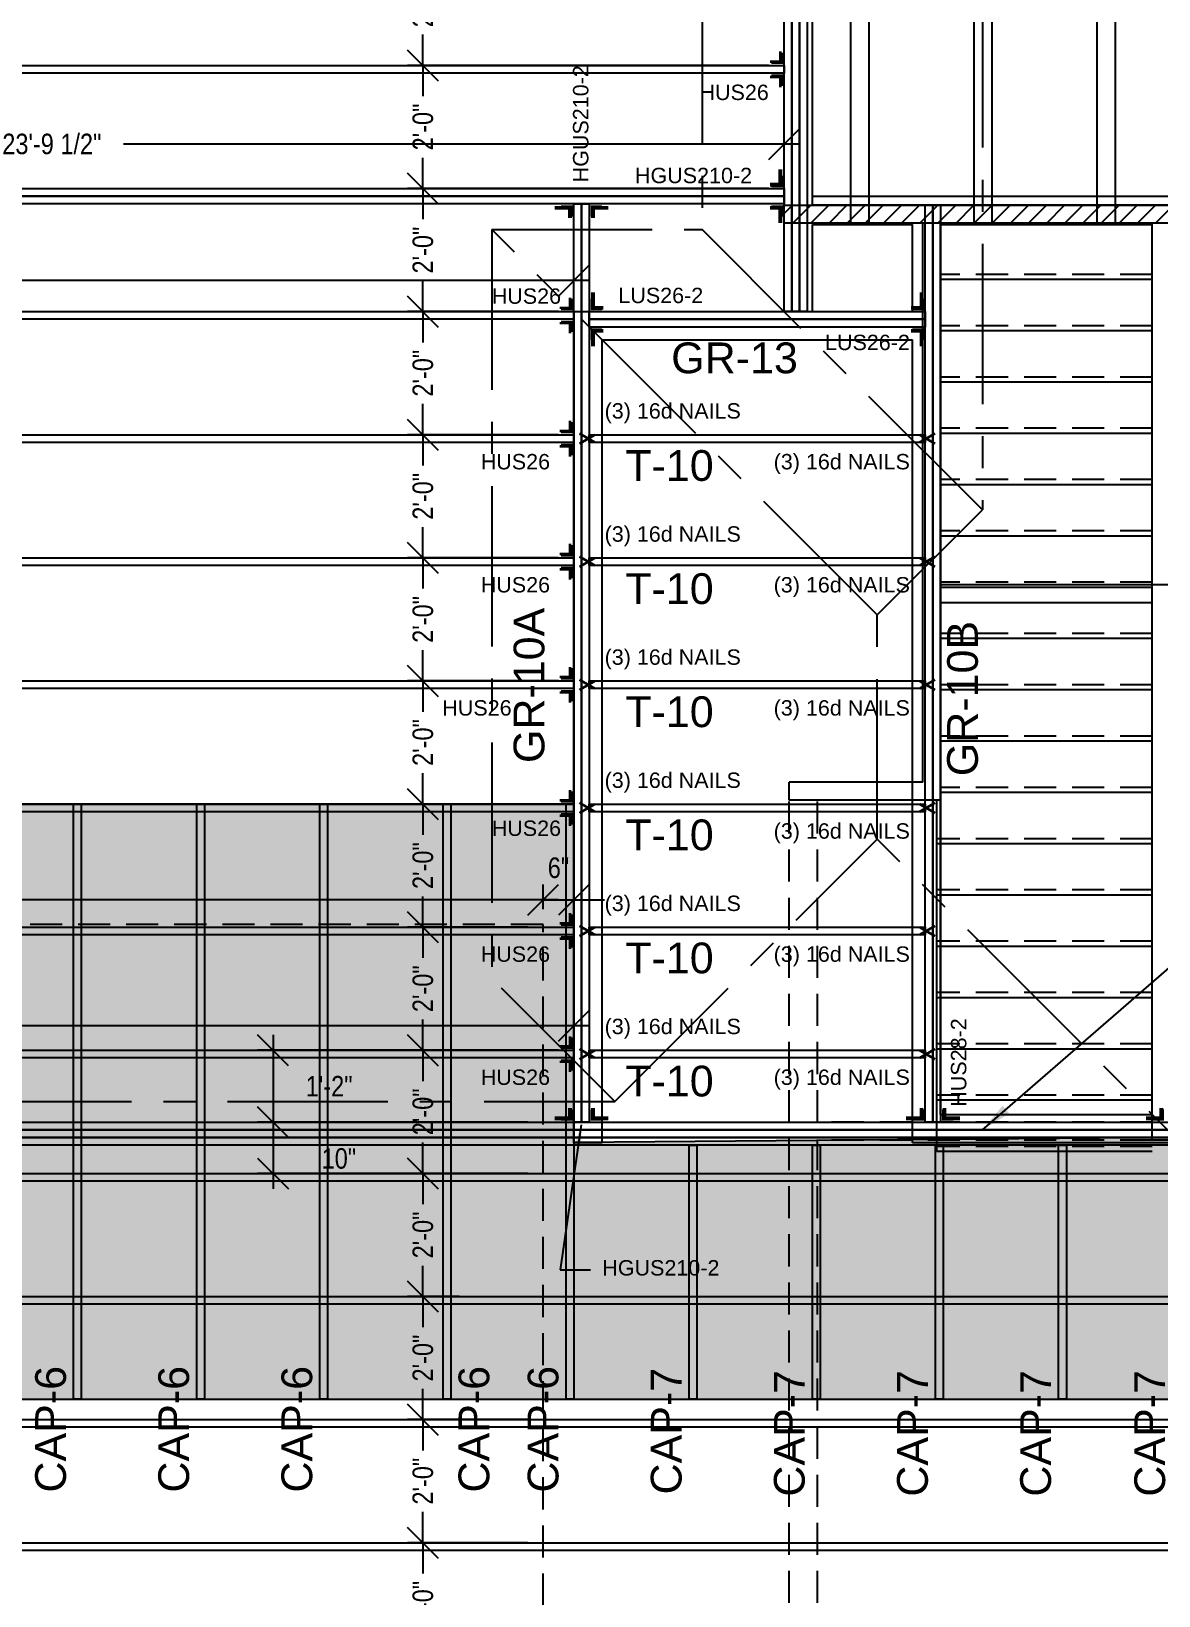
# Model space of a CAD drawing. Header units: inches. Extents: x -1174 to 3208, y -125 to 2788.
# Drawn here: x 1105.4 to 1325.2, y 837.8 to 1142.8 of the extents above; entities that cross this region are included whole.
import ezdxf
from ezdxf.enums import TextEntityAlignment as Align

# ---------------------------------------------------------------- set-up
doc = ezdxf.new("R2010")
doc.units = ezdxf.units.IN
doc.header["$LTSCALE"] = 25
doc.header["$MEASUREMENT"] = 0
doc.header["$PDMODE"] = 34
doc.header["$PDSIZE"] = 0.08
doc.linetypes.add('CENTER', pattern=[2, 1.25, -0.25, 0.25, -0.25])
doc.linetypes.add('HIDDEN', pattern=[0.375, 0.25, -0.125])
for name, color, linetype in [('1WFIXTURES', 3, 'Continuous'), ('1WINTERIOR', 4, 'Continuous'), ('2WEXTERIOR', 190, 'Continuous'), ('R_connectors', 150, 'Continuous'), ('R_connectors_text', 150, 'Continuous'), ('RDIM', 2, 'Continuous'), ('RMARK', 80, 'Continuous'), ('ROOF', 7, 'CENTER'), ('RTRUSS', 30, 'Continuous')]:
    doc.layers.add(name, color=color, linetype=linetype)
doc.styles.add('Dim', font='ARIALN.TTF')
doc.styles.add('Plane', font='arial.ttf')
doc.dimstyles.new('Clearspan', dxfattribs={"dimscale": 48, "dimtxt": 0.083333, "dimasz": 0.125, "dimexe": 0.0625, "dimexo": 0.0625, "dimgap": 0.09375, "dimtad": 0, "dimtoh": 1, "dimdec": 4, "dimzin": 3, "dimdsep": 46, "dimlunit": 4, "dimtxsty": 'Dim', "dimblk": 'OBLIQUE', "dimcen": 0.09375, "dimdle": 0.0625, "dimazin": 0, "dimtfac": 1, "dimtdec": 4, "dimtix": 1, "dimtmove": 2, "dimatfit": 3, "dimfxl": 1, "dimfrac": 2, "dimtolj": 1, "dimtzin": 3, "dimarcsym": 0})

# ---------------------------------------------------------------- blocks, each defined once
blk = doc.blocks.new('LUS26')
at = {"const_width": 0.5}
for points in [[(-1.5, -2.75), (-1.5, -0.75), (-3.5, -0.75)], [(1.5, -2.75), (1.5, -0.75), (3.5, -0.75)]]:
    blk.add_lwpolyline(points, dxfattribs=at)
blk = doc.blocks.new('hanger1.5')
at = {"color": 0, "const_width": 0.5}
for points in [[(2.5, 1.25), (0.5, 1.25), (0.5, 3.25)], [(0.5, -3.25), (0.5, -1.25), (2.5, -1.25)]]:
    blk.add_lwpolyline(points, dxfattribs=at)
blk = doc.blocks.new('hanger3.0')
at = {"color": 0, "const_width": 0.5}
for points in [[(2.5, 2), (0.5, 2), (0.5, 4)], [(0.5, -4), (0.5, -2), (2.5, -2)]]:
    blk.add_lwpolyline(points, dxfattribs=at)
blk = doc.blocks.new('hanger16dNAILS')
at = {"color": 0, "const_width": 0.5}
for points in [[(1.12, -0.75), (-1.91, 1)], [(1.12, 0.75), (-1.91, -1)]]:
    blk.add_lwpolyline(points, dxfattribs=at)
blk = doc.blocks.new('_OBLIQUE')
at = {"color": 0, "linetype": 'ByBlock'}
blk.add_line((-0.5, -0.5), (0.5, 0.5), dxfattribs=at)
blk = doc.blocks.new('*D253')
at = {"layer": 'Defpoints', "color": 0, "transparency": 16777216}
for p in [(1252.18, 1160.1), (1181.76, 1136.1), (1252.18, 1136.1)]:
    blk.add_point(p, dxfattribs=at)
at = {"layer": 'RDIM', "color": 0, "lineweight": -2, "transparency": 16777216}
for p, q in [((1181.76, 1160.1), (1181.76, 1166.1)), ((1249.18, 1160.1), (1178.76, 1160.1)), ((1181.76, 1160.1), (1181.76, 1156.99)), ((1181.76, 1136.1), (1181.76, 1139.21)), ((1249.18, 1136.1), (1178.76, 1136.1)), ((1181.76, 1136.1), (1181.76, 1130.1))]:
    blk.add_line(p, q, dxfattribs=at)
at = {"layer": 'RDIM', "color": 0, "lineweight": -2, "transparency": 16777216, "xscale": 6, "yscale": 6, "zscale": 6}
for p, rotation in [((1181.76, 1160.1), 270), ((1181.76, 1136.1), 90)]:
    blk.add_blockref('_OBLIQUE', p, dxfattribs=dict(at, rotation=rotation))
at = {"layer": 'RDIM', "color": 0, "transparency": 16777216, "insert": (1181.76, 1148.1), "char_height": 4, "attachment_point": 5, "rotation": 90, "style": 'Dim'}
blk.add_mtext('\\A1;2\'-0"', dxfattribs=at)
blk = doc.blocks.new('*D254')
at = {"layer": 'Defpoints', "color": 0, "transparency": 16777216}
for p in [(1252.18, 1136.1), (1181.76, 1112.1), (1252.18, 1112.1)]:
    blk.add_point(p, dxfattribs=at)
at = {"layer": 'RDIM', "color": 0, "lineweight": -2, "transparency": 16777216}
for p, q in [((1181.76, 1136.1), (1181.76, 1142.1)), ((1249.18, 1136.1), (1178.76, 1136.1)), ((1181.76, 1136.1), (1181.76, 1132.99)), ((1181.76, 1112.1), (1181.76, 1115.21)), ((1249.18, 1112.1), (1178.76, 1112.1)), ((1181.76, 1112.1), (1181.76, 1106.1))]:
    blk.add_line(p, q, dxfattribs=at)
at = {"layer": 'RDIM', "color": 0, "lineweight": -2, "transparency": 16777216, "xscale": 6, "yscale": 6, "zscale": 6}
for p, rotation in [((1181.76, 1136.1), 270), ((1181.76, 1112.1), 90)]:
    blk.add_blockref('_OBLIQUE', p, dxfattribs=dict(at, rotation=rotation))
at = {"layer": 'RDIM', "color": 0, "transparency": 16777216, "insert": (1181.76, 1124.1), "char_height": 4, "attachment_point": 5, "rotation": 90, "style": 'Dim'}
blk.add_mtext('\\A1;2\'-0"', dxfattribs=at)
blk = doc.blocks.new('*D255')
at = {"layer": 'Defpoints', "color": 0, "transparency": 16777216}
for p in [(1252.18, 1112.1), (1181.76, 1088.1), (1211.18, 1088.1)]:
    blk.add_point(p, dxfattribs=at)
at = {"layer": 'RDIM', "color": 0, "lineweight": -2, "transparency": 16777216}
for p, q in [((1181.76, 1112.1), (1181.76, 1118.1)), ((1249.18, 1112.1), (1178.76, 1112.1)), ((1181.76, 1112.1), (1181.76, 1108.99)), ((1181.76, 1088.1), (1181.76, 1091.21)), ((1208.18, 1088.1), (1178.76, 1088.1)), ((1181.76, 1088.1), (1181.76, 1082.1))]:
    blk.add_line(p, q, dxfattribs=at)
at = {"layer": 'RDIM', "color": 0, "lineweight": -2, "transparency": 16777216, "xscale": 6, "yscale": 6, "zscale": 6}
for p, rotation in [((1181.76, 1112.1), 270), ((1181.76, 1088.1), 90)]:
    blk.add_blockref('_OBLIQUE', p, dxfattribs=dict(at, rotation=rotation))
at = {"layer": 'RDIM', "color": 0, "transparency": 16777216, "insert": (1181.76, 1100.1), "char_height": 4, "attachment_point": 5, "rotation": 90, "style": 'Dim'}
blk.add_mtext('\\A1;2\'-0"', dxfattribs=at)
blk = doc.blocks.new('*D256')
at = {"layer": 'Defpoints', "color": 0, "transparency": 16777216}
for p in [(1211.18, 1088.1), (1181.76, 1064.1), (1211.18, 1064.1)]:
    blk.add_point(p, dxfattribs=at)
at = {"layer": 'RDIM', "color": 0, "lineweight": -2, "transparency": 16777216}
for p, q in [((1181.76, 1088.1), (1181.76, 1094.1)), ((1208.18, 1088.1), (1178.76, 1088.1)), ((1181.76, 1088.1), (1181.76, 1084.99)), ((1181.76, 1064.1), (1181.76, 1067.21)), ((1208.18, 1064.1), (1178.76, 1064.1)), ((1181.76, 1064.1), (1181.76, 1058.1))]:
    blk.add_line(p, q, dxfattribs=at)
at = {"layer": 'RDIM', "color": 0, "lineweight": -2, "transparency": 16777216, "xscale": 6, "yscale": 6, "zscale": 6}
for p, rotation in [((1181.76, 1088.1), 270), ((1181.76, 1064.1), 90)]:
    blk.add_blockref('_OBLIQUE', p, dxfattribs=dict(at, rotation=rotation))
at = {"layer": 'RDIM', "color": 0, "transparency": 16777216, "insert": (1181.76, 1076.1), "char_height": 4, "attachment_point": 5, "rotation": 90, "style": 'Dim'}
blk.add_mtext('\\A1;2\'-0"', dxfattribs=at)
blk = doc.blocks.new('*D257')
at = {"layer": 'Defpoints', "color": 0, "transparency": 16777216}
for p in [(1211.18, 1064.1), (1181.76, 1040.1), (1211.18, 1040.1)]:
    blk.add_point(p, dxfattribs=at)
at = {"layer": 'RDIM', "color": 0, "lineweight": -2, "transparency": 16777216}
for p, q in [((1181.76, 1064.1), (1181.76, 1070.1)), ((1208.18, 1064.1), (1178.76, 1064.1)), ((1181.76, 1064.1), (1181.76, 1060.99)), ((1181.76, 1040.1), (1181.76, 1043.21)), ((1208.18, 1040.1), (1178.76, 1040.1)), ((1181.76, 1040.1), (1181.76, 1034.1))]:
    blk.add_line(p, q, dxfattribs=at)
at = {"layer": 'RDIM', "color": 0, "lineweight": -2, "transparency": 16777216, "xscale": 6, "yscale": 6, "zscale": 6}
for p, rotation in [((1181.76, 1064.1), 270), ((1181.76, 1040.1), 90)]:
    blk.add_blockref('_OBLIQUE', p, dxfattribs=dict(at, rotation=rotation))
at = {"layer": 'RDIM', "color": 0, "transparency": 16777216, "insert": (1181.76, 1052.1), "char_height": 4, "attachment_point": 5, "rotation": 90, "style": 'Dim'}
blk.add_mtext('\\A1;2\'-0"', dxfattribs=at)
blk = doc.blocks.new('*D258')
at = {"layer": 'Defpoints', "color": 0, "transparency": 16777216}
for p in [(1211.18, 1040.1), (1181.76, 1016.1), (1211.18, 1016.1)]:
    blk.add_point(p, dxfattribs=at)
at = {"layer": 'RDIM', "color": 0, "lineweight": -2, "transparency": 16777216}
for p, q in [((1181.76, 1040.1), (1181.76, 1046.1)), ((1208.18, 1040.1), (1178.76, 1040.1)), ((1181.76, 1040.1), (1181.76, 1036.99)), ((1181.76, 1016.1), (1181.76, 1019.21)), ((1208.18, 1016.1), (1178.76, 1016.1)), ((1181.76, 1016.1), (1181.76, 1010.1))]:
    blk.add_line(p, q, dxfattribs=at)
at = {"layer": 'RDIM', "color": 0, "lineweight": -2, "transparency": 16777216, "xscale": 6, "yscale": 6, "zscale": 6}
for p, rotation in [((1181.76, 1040.1), 270), ((1181.76, 1016.1), 90)]:
    blk.add_blockref('_OBLIQUE', p, dxfattribs=dict(at, rotation=rotation))
at = {"layer": 'RDIM', "color": 0, "transparency": 16777216, "insert": (1181.76, 1028.1), "char_height": 4, "attachment_point": 5, "rotation": 90, "style": 'Dim'}
blk.add_mtext('\\A1;2\'-0"', dxfattribs=at)
blk = doc.blocks.new('*D259')
at = {"layer": 'Defpoints', "color": 0, "transparency": 16777216}
for p in [(1211.18, 1016.1), (1181.76, 992.1), (1211.18, 992.1)]:
    blk.add_point(p, dxfattribs=at)
at = {"layer": 'RDIM', "color": 0, "lineweight": -2, "transparency": 16777216}
for p, q in [((1181.76, 1016.1), (1181.76, 1022.1)), ((1208.18, 1016.1), (1178.76, 1016.1)), ((1181.76, 1016.1), (1181.76, 1012.99)), ((1181.76, 992.1), (1181.76, 995.21)), ((1208.18, 992.1), (1178.76, 992.1)), ((1181.76, 992.1), (1181.76, 986.1))]:
    blk.add_line(p, q, dxfattribs=at)
at = {"layer": 'RDIM', "color": 0, "lineweight": -2, "transparency": 16777216, "xscale": 6, "yscale": 6, "zscale": 6}
for p, rotation in [((1181.76, 1016.1), 270), ((1181.76, 992.1), 90)]:
    blk.add_blockref('_OBLIQUE', p, dxfattribs=dict(at, rotation=rotation))
at = {"layer": 'RDIM', "color": 0, "transparency": 16777216, "insert": (1181.76, 1004.1), "char_height": 4, "attachment_point": 5, "rotation": 90, "style": 'Dim'}
blk.add_mtext('\\A1;2\'-0"', dxfattribs=at)
blk = doc.blocks.new('*D260')
at = {"layer": 'Defpoints', "color": 0, "transparency": 16777216}
for p in [(1211.18, 992.1), (1181.76, 968.1), (1205.18, 968.1, 152)]:
    blk.add_point(p, dxfattribs=at)
at = {"layer": 'RDIM', "color": 0, "lineweight": -2, "transparency": 16777216}
for p, q in [((1181.76, 992.1), (1181.76, 998.1)), ((1208.18, 992.1), (1178.76, 992.1)), ((1181.76, 992.1), (1181.76, 988.99)), ((1181.76, 968.1), (1181.76, 971.21)), ((1202.18, 968.1), (1178.76, 968.1)), ((1181.76, 968.1), (1181.76, 962.1))]:
    blk.add_line(p, q, dxfattribs=at)
at = {"layer": 'RDIM', "color": 0, "lineweight": -2, "transparency": 16777216, "xscale": 6, "yscale": 6, "zscale": 6}
for p, rotation in [((1181.76, 992.1), 270), ((1181.76, 968.1), 90)]:
    blk.add_blockref('_OBLIQUE', p, dxfattribs=dict(at, rotation=rotation))
at = {"layer": 'RDIM', "color": 0, "transparency": 16777216, "insert": (1181.76, 980.1), "char_height": 4, "attachment_point": 5, "rotation": 90, "style": 'Dim'}
blk.add_mtext('\\A1;2\'-0"', dxfattribs=at)
blk = doc.blocks.new('*D261')
at = {"layer": 'Defpoints', "color": 0, "transparency": 16777216}
for p in [(1205.18, 968.1, 152), (1181.76, 944.1), (1205.18, 944.1, 152)]:
    blk.add_point(p, dxfattribs=at)
at = {"layer": 'RDIM', "color": 0, "lineweight": -2, "transparency": 16777216}
for p, q in [((1181.76, 968.1), (1181.76, 974.1)), ((1202.18, 968.1), (1178.76, 968.1)), ((1181.76, 968.1), (1181.76, 964.99)), ((1181.76, 944.1), (1181.76, 947.21)), ((1202.18, 944.1), (1178.76, 944.1)), ((1181.76, 944.1), (1181.76, 938.1))]:
    blk.add_line(p, q, dxfattribs=at)
at = {"layer": 'RDIM', "color": 0, "lineweight": -2, "transparency": 16777216, "xscale": 6, "yscale": 6, "zscale": 6}
for p, rotation in [((1181.76, 968.1), 270), ((1181.76, 944.1), 90)]:
    blk.add_blockref('_OBLIQUE', p, dxfattribs=dict(at, rotation=rotation))
at = {"layer": 'RDIM', "color": 0, "transparency": 16777216, "insert": (1181.76, 956.1), "char_height": 4, "attachment_point": 5, "rotation": 90, "style": 'Dim'}
blk.add_mtext('\\A1;2\'-0"', dxfattribs=at)
blk = doc.blocks.new('*D262')
at = {"layer": 'Defpoints', "color": 0, "transparency": 16777216}
for p in [(1205.18, 944.1, 152), (1181.76, 920.1), (1203.8, 920.1, 285.08)]:
    blk.add_point(p, dxfattribs=at)
at = {"layer": 'RDIM', "color": 0, "lineweight": -2, "transparency": 16777216}
for p, q in [((1181.76, 944.1), (1181.76, 950.1)), ((1202.18, 944.1), (1178.76, 944.1)), ((1181.76, 944.1), (1181.76, 940.99)), ((1181.76, 920.1), (1181.76, 923.21)), ((1200.8, 920.1), (1178.76, 920.1)), ((1181.76, 920.1), (1181.76, 914.1))]:
    blk.add_line(p, q, dxfattribs=at)
at = {"layer": 'RDIM', "color": 0, "lineweight": -2, "transparency": 16777216, "xscale": 6, "yscale": 6, "zscale": 6}
for p, rotation in [((1181.76, 944.1), 270), ((1181.76, 920.1), 90)]:
    blk.add_blockref('_OBLIQUE', p, dxfattribs=dict(at, rotation=rotation))
at = {"layer": 'RDIM', "color": 0, "transparency": 16777216, "insert": (1181.76, 932.1), "char_height": 4, "attachment_point": 5, "rotation": 90, "style": 'Dim'}
blk.add_mtext('\\A1;2\'-0"', dxfattribs=at)
blk = doc.blocks.new('*D263')
at = {"layer": 'Defpoints', "color": 0, "transparency": 16777216}
for p in [(1203.8, 920.1, 285.08), (1181.76, 896.1), (1191.8, 896.1, 275.08)]:
    blk.add_point(p, dxfattribs=at)
at = {"layer": 'RDIM', "color": 0, "lineweight": -2, "transparency": 16777216}
for p, q in [((1181.76, 920.1), (1181.76, 926.1)), ((1200.8, 920.1), (1178.76, 920.1)), ((1181.76, 920.1), (1181.76, 916.99)), ((1181.76, 896.1), (1181.76, 899.21)), ((1188.8, 896.1), (1178.76, 896.1)), ((1181.76, 896.1), (1181.76, 890.1))]:
    blk.add_line(p, q, dxfattribs=at)
at = {"layer": 'RDIM', "color": 0, "lineweight": -2, "transparency": 16777216, "xscale": 6, "yscale": 6, "zscale": 6}
for p, rotation in [((1181.76, 920.1), 270), ((1181.76, 896.1), 90)]:
    blk.add_blockref('_OBLIQUE', p, dxfattribs=dict(at, rotation=rotation))
at = {"layer": 'RDIM', "color": 0, "transparency": 16777216, "insert": (1181.76, 908.1), "char_height": 4, "attachment_point": 5, "rotation": 90, "style": 'Dim'}
blk.add_mtext('\\A1;2\'-0"', dxfattribs=at)
blk = doc.blocks.new('*D264')
at = {"layer": 'Defpoints', "color": 0, "transparency": 16777216}
for p in [(1191.8, 896.1, 275.08), (1181.76, 872.1), (1205.18, 872.1, 152)]:
    blk.add_point(p, dxfattribs=at)
at = {"layer": 'RDIM', "color": 0, "lineweight": -2, "transparency": 16777216}
for p, q in [((1181.76, 896.1), (1181.76, 902.1)), ((1188.8, 896.1), (1178.76, 896.1)), ((1181.76, 896.1), (1181.76, 892.99)), ((1181.76, 872.1), (1181.76, 875.21)), ((1202.18, 872.1), (1178.76, 872.1)), ((1181.76, 872.1), (1181.76, 866.1))]:
    blk.add_line(p, q, dxfattribs=at)
at = {"layer": 'RDIM', "color": 0, "lineweight": -2, "transparency": 16777216, "xscale": 6, "yscale": 6, "zscale": 6}
for p, rotation in [((1181.76, 896.1), 270), ((1181.76, 872.1), 90)]:
    blk.add_blockref('_OBLIQUE', p, dxfattribs=dict(at, rotation=rotation))
at = {"layer": 'RDIM', "color": 0, "transparency": 16777216, "insert": (1181.76, 884.1), "char_height": 4, "attachment_point": 5, "rotation": 90, "style": 'Dim'}
blk.add_mtext('\\A1;2\'-0"', dxfattribs=at)
blk = doc.blocks.new('*D265')
at = {"layer": 'Defpoints', "color": 0, "transparency": 16777216}
for p in [(1205.18, 872.1, 152), (1181.76, 848.1), (1205.18, 848.1, 152)]:
    blk.add_point(p, dxfattribs=at)
at = {"layer": 'RDIM', "color": 0, "lineweight": -2, "transparency": 16777216}
for p, q in [((1181.76, 872.1), (1181.76, 878.1)), ((1202.18, 872.1), (1178.76, 872.1)), ((1181.76, 872.1), (1181.76, 868.99)), ((1181.76, 848.1), (1181.76, 851.21)), ((1202.18, 848.1), (1178.76, 848.1)), ((1181.76, 848.1), (1181.76, 842.1))]:
    blk.add_line(p, q, dxfattribs=at)
at = {"layer": 'RDIM', "color": 0, "lineweight": -2, "transparency": 16777216, "xscale": 6, "yscale": 6, "zscale": 6}
for p, rotation in [((1181.76, 872.1), 270), ((1181.76, 848.1), 90)]:
    blk.add_blockref('_OBLIQUE', p, dxfattribs=dict(at, rotation=rotation))
at = {"layer": 'RDIM', "color": 0, "transparency": 16777216, "insert": (1181.76, 860.1), "char_height": 4, "attachment_point": 5, "rotation": 90, "style": 'Dim'}
blk.add_mtext('\\A1;2\'-0"', dxfattribs=at)
blk = doc.blocks.new('*D266')
at = {"layer": 'Defpoints', "color": 0, "transparency": 16777216}
for p in [(1205.18, 848.1, 152), (1181.76, 824.1), (1205.18, 824.1, 152)]:
    blk.add_point(p, dxfattribs=at)
at = {"layer": 'RDIM', "color": 0, "lineweight": -2, "transparency": 16777216}
for p, q in [((1181.76, 848.1), (1181.76, 854.1)), ((1202.18, 848.1), (1178.76, 848.1)), ((1181.76, 848.1), (1181.76, 844.99)), ((1181.76, 824.1), (1181.76, 827.21)), ((1202.18, 824.1), (1178.76, 824.1)), ((1181.76, 824.1), (1181.76, 818.1))]:
    blk.add_line(p, q, dxfattribs=at)
at = {"layer": 'RDIM', "color": 0, "lineweight": -2, "transparency": 16777216, "xscale": 6, "yscale": 6, "zscale": 6}
for p, rotation in [((1181.76, 848.1), 270), ((1181.76, 824.1), 90)]:
    blk.add_blockref('_OBLIQUE', p, dxfattribs=dict(at, rotation=rotation))
at = {"layer": 'RDIM', "color": 0, "transparency": 16777216, "insert": (1181.76, 836.1), "char_height": 4, "attachment_point": 5, "rotation": 90, "style": 'Dim'}
blk.add_mtext('\\A1;2\'-0"', dxfattribs=at)
blk = doc.blocks.new('*D279')
at = {"layer": 'Defpoints', "color": 0, "transparency": 16777216}
for p in [(1252.18, 1120.77), (966.68, 1112.1), (1252.18, 1112.1)]:
    blk.add_point(p, dxfattribs=at)
at = {"layer": 'RDIM', "color": 0, "lineweight": -2, "transparency": 16777216}
for p, q in [((966.68, 1115.1), (966.68, 1123.77)), ((1252.18, 1115.1), (1252.18, 1123.77)), ((963.68, 1120.77), (1095.44, 1120.77)), ((1255.18, 1120.77), (1123.41, 1120.77))]:
    blk.add_line(p, q, dxfattribs=at)
at = {"layer": 'RDIM', "color": 0, "lineweight": -2, "transparency": 16777216, "xscale": 6, "yscale": 6, "zscale": 6, "rotation": 180}
blk.add_blockref('_OBLIQUE', (966.68, 1120.77), dxfattribs=at)
at = {"layer": 'RDIM', "color": 0, "lineweight": -2, "transparency": 16777216, "xscale": 6, "yscale": 6, "zscale": 6}
blk.add_blockref('_OBLIQUE', (1252.18, 1120.77), dxfattribs=at)
at = {"layer": 'RDIM', "color": 0, "transparency": 16777216, "insert": (1109.43, 1120.77), "char_height": 4, "attachment_point": 5, "style": 'Dim'}
blk.add_mtext('\\A1;23\'-9 1/2"', dxfattribs=at)
blk = doc.blocks.new('*D280')
at = {"layer": 'Defpoints', "color": 0, "transparency": 16777216}
for p in [(1211.18, 1094.14), (966.68, 1088.1), (1211.18, 1088.1)]:
    blk.add_point(p, dxfattribs=at)
at = {"layer": 'RDIM', "color": 0, "lineweight": -2, "transparency": 16777216}
for p, q in [((966.68, 1091.1), (966.68, 1097.14)), ((1211.18, 1091.1), (1211.18, 1097.14)), ((963.68, 1094.14), (1074.94, 1094.14)), ((1214.18, 1094.14), (1102.91, 1094.14))]:
    blk.add_line(p, q, dxfattribs=at)
at = {"layer": 'RDIM', "color": 0, "lineweight": -2, "transparency": 16777216, "xscale": 6, "yscale": 6, "zscale": 6, "rotation": 180}
blk.add_blockref('_OBLIQUE', (966.68, 1094.14), dxfattribs=at)
at = {"layer": 'RDIM', "color": 0, "lineweight": -2, "transparency": 16777216, "xscale": 6, "yscale": 6, "zscale": 6}
blk.add_blockref('_OBLIQUE', (1211.18, 1094.14), dxfattribs=at)
at = {"layer": 'RDIM', "color": 0, "transparency": 16777216, "insert": (1088.93, 1094.14), "char_height": 4, "attachment_point": 5, "style": 'Dim'}
blk.add_mtext('\\A1;20\'-4 1/2"', dxfattribs=at)
blk = doc.blocks.new('*D282')
at = {"layer": 'Defpoints', "color": 0, "transparency": 16777216}
for p in [(1211.18, 948.85), (844.68, 944.1), (1211.18, 944.1)]:
    blk.add_point(p, dxfattribs=at)
at = {"layer": 'RDIM', "color": 0, "lineweight": -2, "transparency": 16777216}
for p, q in [((844.68, 947.1), (844.68, 951.85)), ((1211.18, 947.1), (1211.18, 951.85)), ((841.68, 948.85), (1013.96, 948.85)), ((1214.18, 948.85), (1041.89, 948.85))]:
    blk.add_line(p, q, dxfattribs=at)
at = {"layer": 'RDIM', "color": 0, "lineweight": -2, "transparency": 16777216, "xscale": 6, "yscale": 6, "zscale": 6, "rotation": 180}
blk.add_blockref('_OBLIQUE', (844.68, 948.85), dxfattribs=at)
at = {"layer": 'RDIM', "color": 0, "lineweight": -2, "transparency": 16777216, "xscale": 6, "yscale": 6, "zscale": 6}
blk.add_blockref('_OBLIQUE', (1211.18, 948.85), dxfattribs=at)
at = {"layer": 'RDIM', "color": 0, "transparency": 16777216, "insert": (1027.93, 948.85), "char_height": 4, "attachment_point": 5, "style": 'Dim'}
blk.add_mtext('\\A1;30\'-6 1/2"', dxfattribs=at)
blk = doc.blocks.new('*D284')
at = {"layer": 'Defpoints', "color": 0, "transparency": 16777216}
for p in [(1205.18, 973.45), (968.68, 968.6), (1205.18, 968.6)]:
    blk.add_point(p, dxfattribs=at)
at = {"layer": 'RDIM', "color": 0, "lineweight": -2, "transparency": 16777216}
for p, q in [((968.68, 971.6), (968.68, 976.45)), ((1205.18, 971.6), (1205.18, 976.45)), ((965.68, 973.45), (1073.12, 973.45)), ((1208.18, 973.45), (1100.73, 973.45))]:
    blk.add_line(p, q, dxfattribs=at)
at = {"layer": 'RDIM', "color": 0, "lineweight": -2, "transparency": 16777216, "xscale": 6, "yscale": 6, "zscale": 6, "rotation": 180}
blk.add_blockref('_OBLIQUE', (968.68, 973.45), dxfattribs=at)
at = {"layer": 'RDIM', "color": 0, "lineweight": -2, "transparency": 16777216, "xscale": 6, "yscale": 6, "zscale": 6}
blk.add_blockref('_OBLIQUE', (1205.18, 973.45), dxfattribs=at)
at = {"layer": 'RDIM', "color": 0, "transparency": 16777216, "insert": (1086.93, 973.45), "char_height": 4, "attachment_point": 5, "style": 'Dim'}
blk.add_mtext('\\A1;19\'-8 1/2"', dxfattribs=at)
blk = doc.blocks.new('*D285')
at = {"layer": 'Defpoints', "color": 0, "transparency": 16777216}
for p in [(1211.18, 973.45), (1205.18, 968.6), (1211.18, 968.1)]:
    blk.add_point(p, dxfattribs=at)
at = {"layer": 'RDIM', "color": 0, "lineweight": -2, "transparency": 16777216}
for p, q in [((1205.18, 971.6), (1205.18, 976.45)), ((1211.18, 971.1), (1211.18, 976.45)), ((1205.18, 973.45), (1199.18, 973.45)), ((1205.18, 973.45), (1211.18, 973.45)), ((1211.18, 973.45), (1217.18, 973.45))]:
    blk.add_line(p, q, dxfattribs=at)
at = {"layer": 'RDIM', "color": 0, "lineweight": -2, "transparency": 16777216, "xscale": 6, "yscale": 6, "zscale": 6}
blk.add_blockref('_OBLIQUE', (1205.18, 973.45), dxfattribs=at)
at = {"layer": 'RDIM', "color": 0, "lineweight": -2, "transparency": 16777216, "xscale": 6, "yscale": 6, "zscale": 6, "rotation": 180}
blk.add_blockref('_OBLIQUE', (1211.18, 973.45), dxfattribs=at)
at = {"layer": 'RDIM', "color": 0, "transparency": 16777216, "insert": (1208.18, 979.66), "char_height": 4, "attachment_point": 5, "style": 'Dim'}
blk.add_mtext('\\A1;6"', dxfattribs=at)
blk = doc.blocks.new('*D286')
at = {"layer": 'Defpoints', "color": 0, "transparency": 16777216}
for p in [(1211.18, 944.1), (1152.54, 930.1), (1205.18, 930.1)]:
    blk.add_point(p, dxfattribs=at)
at = {"layer": 'RDIM', "color": 0, "lineweight": -2, "transparency": 16777216}
for p, q in [((1152.54, 947.1), (1152.54, 927.1)), ((1208.18, 944.1), (1149.54, 944.1)), ((1202.18, 930.1), (1149.54, 930.1))]:
    blk.add_line(p, q, dxfattribs=at)
at = {"layer": 'RDIM', "color": 0, "lineweight": -2, "transparency": 16777216, "xscale": 6, "yscale": 6, "zscale": 6}
for p, rotation in [((1152.54, 944.1), 90), ((1152.54, 930.1), 270)]:
    blk.add_blockref('_OBLIQUE', p, dxfattribs=dict(at, rotation=rotation))
at = {"layer": 'RDIM', "color": 0, "transparency": 16777216, "insert": (1163.48, 937.1), "char_height": 4, "attachment_point": 5, "style": 'Dim'}
blk.add_mtext('\\A1;1\'-2"', dxfattribs=at)
blk = doc.blocks.new('*D287')
at = {"layer": 'Defpoints', "color": 0, "transparency": 16777216}
for p in [(1205.18, 930.1), (1152.54, 920.1), (1205.18, 920.1)]:
    blk.add_point(p, dxfattribs=at)
at = {"layer": 'RDIM', "color": 0, "lineweight": -2, "transparency": 16777216}
for p, q in [((1152.54, 933.1), (1152.54, 917.1)), ((1202.18, 930.1), (1149.54, 930.1)), ((1202.18, 920.1), (1149.54, 920.1))]:
    blk.add_line(p, q, dxfattribs=at)
at = {"layer": 'RDIM', "color": 0, "lineweight": -2, "transparency": 16777216, "xscale": 6, "yscale": 6, "zscale": 6}
for p, rotation in [((1152.54, 930.1), 90), ((1152.54, 920.1), 270)]:
    blk.add_blockref('_OBLIQUE', p, dxfattribs=dict(at, rotation=rotation))
at = {"layer": 'RDIM', "color": 0, "transparency": 16777216, "insert": (1165.38, 922.99), "char_height": 4, "attachment_point": 5, "style": 'Dim'}
blk.add_mtext('\\A1;10"', dxfattribs=at)

msp = doc.modelspace()

# ---------------------------------------------------------------- hatches: boundary and pattern name
at = {"layer": '1WFIXTURES'}
h = msp.add_hatch(dxfattribs=at)
h.set_pattern_fill('ANSI31', color=256, scale=20)
h.paths.add_polyline_path([(1527.67545, 1072.10261), (1527.67545, 1105.35261), (1252.17545, 1105.35261), (1252.17545, 1108.85261), (1491.17545, 1108.85261), (1491.17545, 1110.85261), (1533.17545, 1110.85261), (1533.17545, 1072.10261)])
at = {"layer": 'RDIM'}
h = msp.add_hatch(dxfattribs=at)
h.set_pattern_fill('DOTS', color=2, scale=40)
h.paths.add_polyline_path([(1035.67545, 992.10261), (1035.67545, 876.10261), (1329.42545, 876.10261), (1329.42545, 927.10261), (1211.17545, 926.10261), (1211.17545, 992.10261)])

# ---------------------------------------------------------------- linework, layer by layer
at = {"layer": '1WFIXTURES'}
msp.add_lwpolyline([(1527.67545, 1072.10261), (1527.67545, 1105.35261), (1252.17545, 1105.35261), (1252.17545, 1108.85261), (1491.17545, 1108.85261), (1491.17545, 1110.85261), (1533.17545, 1110.85261), (1533.17545, 1072.10261)], close=True, dxfattribs=at)
at = {"layer": '1WINTERIOR'}
for p, q in [((1252.17545, 1105.35261), (1252.17545, 1184.10261)), ((1257.67545, 1108.85261), (1257.67545, 1156.85261)), ((1491.17545, 1108.85261), (1257.67545, 1108.85261)), ((1279.17545, 1105.35261), (1252.17545, 1105.35261)), ((1279.17545, 996.35261), (1279.17545, 1105.35261)), ((1282.67545, 1034.85261), (1282.67545, 1105.35261)), ((1345.67545, 1105.35261), (1282.67545, 1105.35261)), ((1323.92545, 1031.35261), (1323.92545, 1105.35261)), ((1323.92545, 1094.35261), (1282.67545, 1094.35261)), ((1323.92545, 1084.35261), (1282.67545, 1084.35261)), ((1323.92545, 1074.35261), (1282.67545, 1074.35261)), ((1323.92545, 1064.35261), (1282.67545, 1064.35261)), ((1323.92545, 1054.35261), (1282.67545, 1054.35261)), ((1323.92545, 1044.35261), (1282.67545, 1044.35261)), ((1345.67545, 1034.85261), (1282.67545, 1034.85261)), ((1323.92545, 1034.35261), (1282.67545, 1034.35261)), ((1282.67545, 992.85261), (1282.67545, 1031.35261)), ((1323.92545, 1031.35261), (1282.67545, 1031.35261)), ((1323.92545, 926.60261), (1323.92545, 1031.35261)), ((1323.92545, 1024.35261), (1282.67545, 1024.35261)), ((1323.92545, 1014.35261), (1282.67545, 1014.35261)), ((1323.92545, 1004.35261), (1282.67545, 1004.35261)), ((1279.17545, 996.35261), (1253.17545, 996.35261)), ((1253.17545, 992.85261), (1253.17545, 996.35261)), ((1323.92545, 994.35261), (1282.67545, 994.35261)), ((1282.67545, 992.85261), (1253.17545, 992.85261)), ((1281.92545, 924.35261), (1281.92545, 992.85261)), ((1323.92545, 984.35261), (1281.92545, 984.35261)), ((1323.92545, 974.35261), (1281.92545, 974.35261)), ((1323.92545, 964.35261), (1281.92545, 964.35261)), ((1323.92545, 954.35261), (1281.92545, 954.35261)), ((1323.92545, 944.35261), (1281.92545, 944.35261)), ((1323.92545, 934.35261), (1281.92545, 934.35261)), ((1323.92545, 924.35261), (1281.92545, 924.35261)), ((1371.67545, 926.60261), (1323.92545, 926.60261))]:
    msp.add_line(p, q, dxfattribs=at)
at = {"layer": '1WINTERIOR', "linetype": 'HIDDEN'}
for p, q in [((1323.92545, 1095.35261), (1282.67545, 1095.35261)), ((1323.92545, 1085.35261), (1282.67545, 1085.35261)), ((1323.92545, 1075.35261), (1282.67545, 1075.35261)), ((1323.92545, 1065.35261), (1282.67545, 1065.35261)), ((1323.92545, 1055.35261), (1282.67545, 1055.35261)), ((1323.92545, 1045.35261), (1282.67545, 1045.35261)), ((1323.92545, 1035.35261), (1282.67545, 1035.35261)), ((1323.92545, 1025.35261), (1282.67545, 1025.35261)), ((1323.92545, 1015.35261), (1282.67545, 1015.35261)), ((1323.92545, 1005.35261), (1282.67545, 1005.35261)), ((1323.92545, 995.35261), (1282.67545, 995.35261)), ((1253.17545, 817.60261), (1253.17545, 992.85261)), ((1258.67545, 930.10261), (1258.67545, 992.85261)), ((1323.92545, 985.35261), (1281.92545, 985.35261)), ((1323.92545, 975.35261), (1281.92545, 975.35261)), ((1323.92545, 965.35261), (1281.92545, 965.35261)), ((1323.92545, 955.35261), (1281.92545, 955.35261)), ((1323.92545, 945.35261), (1281.92545, 945.35261)), ((1323.92545, 935.35261), (1281.92545, 935.35261)), ((1323.92545, 930.10261), (1258.67545, 930.10261)), ((1323.92545, 926.60261), (1258.67545, 926.60261)), ((1258.67545, 817.60261), (1258.67545, 926.60261)), ((1323.92545, 925.35261), (1281.92545, 925.35261))]:
    msp.add_line(p, q, dxfattribs=at)
msp.add_lwpolyline([(968.67545, 779.60261), (1205.17545, 779.60261), (1205.17545, 968.60261), (968.67545, 968.60261)], close=True, dxfattribs=at)
at = {"layer": '2WEXTERIOR'}
for p, q in [((1252.17545, 1088.10261), (1252.17545, 1336.10261)), ((1257.67545, 1110.60261), (1257.67545, 1330.60261)), ((1257.67545, 1110.60261), (1491.17545, 1110.60261)), ((1257.67545, 1105.10261), (1277.17545, 1105.10261)), ((1257.67545, 1088.10261), (1257.67545, 1105.10261)), ((1277.17545, 1088.10261), (1277.17545, 1105.10261)), ((1282.67545, 931.60261), (1282.67545, 1105.10261)), ((1282.67545, 1105.10261), (1323.92545, 1105.10261)), ((1323.92545, 931.60261), (1323.92545, 1105.10261)), ((1211.17545, 1088.10261), (1252.17545, 1088.10261)), ((1211.17545, 1088.10261), (1211.17545, 926.10261)), ((1257.67545, 1088.10261), (1277.17545, 1088.10261)), ((1216.67545, 1082.60261), (1277.17545, 1082.60261)), ((1216.67545, 926.10261), (1216.67545, 1082.60261)), ((1277.17545, 926.10261), (1277.17545, 1082.60261)), ((1282.67545, 931.60261), (1323.92545, 931.60261)), ((1211.17545, 926.10261), (1216.67545, 926.10261)), ((1277.17545, 926.10261), (1329.42545, 926.10261))]:
    msp.add_line(p, q, dxfattribs=at)
at = {"layer": 'RDIM'}
msp.add_lwpolyline([(1035.67545, 992.10261), (1035.67545, 876.10261), (1329.42545, 876.10261), (1329.42545, 927.10261), (1211.17545, 926.10261), (1211.17545, 992.10261)], close=True, dxfattribs=at)
at = {"layer": 'ROOF'}
for p, q in [((1236.17545, 1352.10261), (1236.17545, 1104.10261)), ((1290.80045, 1201.32761), (1290.80045, 1049.47761)), ((1195.17545, 1104.10261), (1195.17545, 958.10261)), ((1195.17545, 1104.10261), (1236.17545, 1104.10261)), ((1270.30045, 1028.97761), (1195.17545, 1104.10261)), ((1290.80045, 1049.47761), (1236.17545, 1104.10261)), ((1270.30045, 1028.97761), (1290.80045, 1049.47761)), ((1270.30045, 985.22761), (1270.30045, 1028.97761)), ((1219.17545, 934.10261), (1270.30045, 985.22761)), ((1345.42545, 910.10261), (1270.30045, 985.22761)), ((1219.17545, 934.10261), (1195.17545, 958.10261)), ((1093.67545, 934.10261), (1219.17545, 934.10261))]:
    msp.add_line(p, q, dxfattribs=at)
at = {"layer": 'RTRUSS'}
for points in [[(1252.17545, 1088.10261), (1252.17545, 1352.10261), (1256.67545, 1352.10261), (1256.67545, 1088.10261)], [(1252.17545, 1088.10261), (1252.17545, 1352.10261), (1253.67545, 1352.10261), (1253.67545, 1088.10261)], [(1253.67545, 1088.10261), (1253.67545, 1352.10261), (1255.17545, 1352.10261), (1255.17545, 1088.10261)], [(1255.17545, 1088.10261), (1255.17545, 1352.10261), (1256.67545, 1352.10261), (1256.67545, 1088.10261)], [(1265.17545, 1335.35261), (1268.67545, 1335.35261), (1268.67545, 1105.10261), (1265.17545, 1105.10261)], [(1265.17545, 1105.10261), (1265.17545, 1335.35261), (1268.67545, 1335.35261), (1268.67545, 1105.10261)], [(1289.17545, 1105.10261), (1289.17545, 1335.35261), (1292.67545, 1335.35261), (1292.67545, 1105.10261)], [(1313.17545, 1105.10261), (1313.17545, 1335.35261), (1316.67545, 1335.35261), (1316.67545, 1105.10261)], [(787.67545, 1136.10261), (1252.17545, 1136.10261), (1252.17545, 1134.60261), (787.67545, 1134.60261)], [(787.67545, 1112.10261), (1252.17545, 1112.10261), (1252.17545, 1109.10261), (787.67545, 1109.10261)], [(787.67545, 1112.10261), (1252.17545, 1112.10261), (1252.17545, 1110.60261), (787.67545, 1110.60261)], [(787.67545, 1110.60261), (1252.17545, 1110.60261), (1252.17545, 1109.10261), (787.67545, 1109.10261)], [(1211.17545, 930.10261), (1211.17545, 1109.10261), (1214.17545, 1109.10261), (1214.17545, 930.10261)], [(1211.17545, 930.10261), (1211.17545, 1109.10261), (1212.67545, 1109.10261), (1212.67545, 930.10261)], [(1212.67545, 930.10261), (1212.67545, 1109.10261), (1214.17545, 1109.10261), (1214.17545, 930.10261)], [(1279.67545, 930.10261), (1279.67545, 1108.85261), (1282.67545, 1108.85261), (1282.67545, 930.10261)], [(1279.67545, 930.10261), (1279.67545, 1108.85261), (1281.17545, 1108.85261), (1281.17545, 930.10261)], [(1281.17545, 930.10261), (1281.17545, 1108.85261), (1282.67545, 1108.85261), (1282.67545, 930.10261)], [(787.67545, 1088.10261), (1211.17545, 1088.10261), (1211.17545, 1086.60261), (787.67545, 1086.60261)], [(1214.17545, 1088.10261), (1279.67545, 1088.10261), (1279.67545, 1085.10261), (1214.17545, 1085.10261)], [(1214.17545, 1088.10261), (1279.67545, 1088.10261), (1279.67545, 1086.60261), (1214.17545, 1086.60261)], [(1214.17545, 1086.60261), (1279.67545, 1086.60261), (1279.67545, 1085.10261), (1214.17545, 1085.10261)], [(787.67545, 1064.10261), (1211.17545, 1064.10261), (1211.17545, 1062.60261), (787.67545, 1062.60261)], [(1214.17545, 1064.10261), (1279.67545, 1064.10261), (1279.67545, 1062.60261), (1214.17545, 1062.60261)], [(787.67545, 1040.10261), (1211.17545, 1040.10261), (1211.17545, 1038.60261), (787.67545, 1038.60261)], [(1214.17545, 1040.10261), (1279.67545, 1040.10261), (1279.67545, 1038.60261), (1214.17545, 1038.60261)], [(787.67545, 1016.10261), (1211.17545, 1016.10261), (1211.17545, 1014.60261), (787.67545, 1014.60261)], [(1214.17545, 1016.10261), (1279.67545, 1016.10261), (1279.67545, 1014.60261), (1214.17545, 1014.60261)], [(844.67545, 992.10261), (1211.17545, 992.10261), (1211.17545, 990.60261), (844.67545, 990.60261)], [(1115.17545, 992.10261), (1115.17545, 876.10261), (1113.67545, 876.10261), (1113.67545, 992.10261)], [(1139.17545, 992.10261), (1139.17545, 876.10261), (1137.67545, 876.10261), (1137.67545, 992.10261)], [(1163.17545, 992.10261), (1163.17545, 876.10261), (1161.67545, 876.10261), (1161.67545, 992.10261)], [(1187.17545, 992.10261), (1187.17545, 876.10261), (1185.67545, 876.10261), (1185.67545, 992.10261)], [(1211.17545, 992.10261), (1211.17545, 876.10261), (1209.67545, 876.10261), (1209.67545, 992.10261)], [(1214.17545, 992.10261), (1279.67545, 992.10261), (1279.67545, 990.60261), (1214.17545, 990.60261)], [(844.67545, 968.10261), (1211.17545, 968.10261), (1211.17545, 966.60261), (844.67545, 966.60261)], [(1214.17545, 968.10261), (1279.67545, 968.10261), (1279.67545, 966.60261), (1214.17545, 966.60261)], [(844.67545, 944.10261), (1211.17545, 944.10261), (1211.17545, 942.60261), (844.67545, 942.60261)], [(1214.17545, 944.10261), (1279.67545, 944.10261), (1279.67545, 942.60261), (1214.17545, 942.60261)], [(844.67545, 930.10261), (1379.67545, 930.10261), (1379.67545, 925.60261), (844.67545, 925.60261)], [(844.67545, 930.10261), (1379.67545, 930.10261), (1379.67545, 928.60261), (844.67545, 928.60261)], [(844.67545, 928.60261), (1379.67545, 928.60261), (1379.67545, 927.10261), (844.67545, 927.10261)], [(844.67545, 927.10261), (1379.67545, 927.10261), (1379.67545, 925.60261), (844.67545, 925.60261)], [(1233.67545, 876.10261), (1233.67545, 925.60261), (1235.17545, 925.60261), (1235.17545, 876.10261)], [(1257.67545, 876.10261), (1257.67545, 925.60261), (1259.17545, 925.60261), (1259.17545, 876.10261)], [(1281.67545, 876.10261), (1281.67545, 925.60261), (1283.17545, 925.60261), (1283.17545, 876.10261)], [(1305.67545, 876.10261), (1305.67545, 925.60261), (1307.17545, 925.60261), (1307.17545, 876.10261)], [(844.67545, 920.10261), (1379.67545, 920.10261), (1379.67545, 918.60261), (844.67545, 918.60261)], [(844.67545, 896.10261), (1379.67545, 896.10261), (1379.67545, 894.60261), (844.67545, 894.60261)], [(844.67545, 872.10261), (1379.67545, 872.10261), (1379.67545, 870.60261), (844.67545, 870.60261)], [(844.67545, 848.10261), (1379.67545, 848.10261), (1379.67545, 846.60261), (844.67545, 846.60261)]]:
    msp.add_lwpolyline(points, close=True, dxfattribs=at)

# ---------------------------------------------------------------- block references
at = {"layer": 'R_connectors', "color": 1}
for name, p, rotation in [('hanger1.5', (1252.17545, 1135.35261), 180.0000000000001), ('hanger3.0', (1252.17545, 1110.60261), 180.0000000000001), ('hanger3.0', (1212.67545, 1109.10261), 270), ('hanger1.5', (1211.17545, 1087.35261), 180.0000000000001), ('hanger1.5', (1211.17545, 1063.35261), 180.0000000000001), ('hanger1.5', (1211.17545, 1039.35261), 180.0000000000001), ('hanger1.5', (1211.17545, 1015.35261), 180.0000000000001), ('hanger1.5', (1211.17545, 991.35261), 180.0000000000001), ('hanger1.5', (1211.17545, 967.35261), 180.0000000000001), ('hanger1.5', (1211.17545, 943.35261), 180.0000000000001), ('hanger3.0', (1212.67545, 930.10261), 90), ('hanger3.0', (1281.17545, 930.10261), 90)]:
    msp.add_blockref(name, p, dxfattribs=dict(at, rotation=rotation))
at = {"layer": 'R_connectors', "color": 150}
for name, p, rotation in [('hanger1.5', (1211.17545, 1087.35261), 180.0000000000001), ('hanger3.0', (1279.67545, 1086.60261), 180.0000000000002), ('hanger1.5', (1211.17545, 1063.35261), 180.0000000000001), ('hanger16dNAILS', (1279.67545, 1063.35261), 180), ('hanger1.5', (1211.17545, 1039.35261), 180.0000000000001), ('hanger16dNAILS', (1279.67545, 1039.35261), 180.0000000000002), ('hanger1.5', (1211.17545, 1015.35261), 180.0000000000001), ('hanger16dNAILS', (1279.67545, 1015.35261), 179.9999999999999), ('hanger1.5', (1211.17545, 991.35261), 180.0000000000001), ('hanger16dNAILS', (1279.67545, 991.35261), 180), ('hanger1.5', (1211.17545, 967.35261), 180.0000000000001), ('hanger1.5', (1211.17545, 967.35261), 180.0000000000001), ('hanger16dNAILS', (1279.67545, 967.35261), 180.0000000000001), ('hanger1.5', (1211.17545, 943.35261), 180.0000000000001), ('hanger1.5', (1211.17545, 943.35261), 180.0000000000001), ('hanger16dNAILS', (1214.17545, 943.35261), 359.9999999999999), ('hanger16dNAILS', (1279.67545, 943.35261), 180.0000000000001), ('hanger3.0', (1327.92545, 930.10261), 90)]:
    msp.add_blockref(name, p, dxfattribs=dict(at, rotation=rotation))
for name, p in [('hanger3.0', (1214.17545, 1086.60261)), ('hanger16dNAILS', (1214.17545, 1063.35261)), ('hanger16dNAILS', (1214.17545, 1039.35261)), ('hanger16dNAILS', (1214.17545, 1015.35261)), ('hanger16dNAILS', (1214.17545, 991.35261)), ('hanger16dNAILS', (1214.17545, 967.35261))]:
    msp.add_blockref(name, p, dxfattribs=at)
at = {"layer": 'RTRUSS', "rotation": 270}
for p in [(1252.17545, 1135.35261), (1211.17545, 1087.35261), (1211.17545, 1063.35261), (1211.17545, 1039.35261), (1211.17545, 1015.35261), (1211.17545, 991.35261), (1211.17545, 967.35261), (1211.17545, 943.35261)]:
    msp.add_blockref('LUS26', p, dxfattribs=at)
at = {"layer": 'RTRUSS'}
for p, xscale, rotation in [((1252.17545, 1110.60261), -1.5, 270), ((1214.17545, 1086.60261), 1.5, 90), ((1279.67545, 1086.60261), -1.5, 270), ((1212.67545, 930.10261), -1.5, 180), ((1281.17545, 930.10261), -1.5, 180), ((1327.92545, 930.10261), -1.5, 180)]:
    msp.add_blockref('LUS26', p, dxfattribs=dict(at, xscale=xscale, rotation=rotation))
at = {"layer": 'RTRUSS', "xscale": 1.5}
msp.add_blockref('LUS26', (1212.67545, 1109.10261), dxfattribs=at)

# ---------------------------------------------------------------- texts
at = {"layer": 'R_connectors_text', "color": 1, "style": 'Plane'}
for s, p in [('HGUS210-2', (1214.00955, 1113.31677)), ('HUS28-2', (1287.67625, 933.10261))]:
    msp.add_text(s, height=3, rotation=90, dxfattribs=at).set_placement(p)
msp.add_text('HUS26', height=3, dxfattribs=at).set_placement((1249.17545, 1132.35261), align=Align.TOP_RIGHT)
for s, p in [('HGUS210-2', (1223.09369, 1113.1462)), ('HUS26', (1195.17545, 1089.62821)), ('HUS26', (1193.03015, 1057.35261)), ('HUS26', (1193.03015, 1033.35261)), ('HUS26', (1185.53631, 1009.35261)), ('HUS26', (1195.17545, 985.89095, 277.75)), ('HUS26', (1193.03015, 961.35261)), ('HUS26', (1193.03015, 937.35261)), ('HGUS210-2', (1216.72522, 900.19627))]:
    msp.add_text(s, height=3, dxfattribs=at).set_placement(p)
at = {"layer": 'R_connectors_text', "color": 150, "style": 'Plane'}
for s, p in [('LUS26-2', (1219.8525, 1088.86186)), ('(3) 16d NAILS', (1217.17545, 1066.35261)), ('(3) 16d NAILS', (1217.17545, 1042.35261)), ('(3) 16d NAILS', (1217.17545, 1018.35261)), ('(3) 16d NAILS', (1217.17545, 994.35261)), ('(3) 16d NAILS', (1217.17545, 970.35261))]:
    msp.add_text(s, height=3, dxfattribs=at).set_placement(p, align=Align.BOTTOM_LEFT)
for s, p in [('LUS26-2', (1276.67545, 1083.60261)), ('(3) 16d NAILS', (1276.67545, 1060.35261)), ('(3) 16d NAILS', (1276.67545, 1036.35261)), ('(3) 16d NAILS', (1276.67545, 988.35261)), ('(3) 16d NAILS', (1276.67545, 964.35261)), ('(3) 16d NAILS', (1276.67545, 940.35261))]:
    msp.add_text(s, height=3, dxfattribs=at).set_placement(p, align=Align.TOP_RIGHT)
msp.add_text('(3) 16d NAILS', height=3, rotation=360, dxfattribs=at).set_placement((1276.67545, 1012.35261), align=Align.TOP_RIGHT)
msp.add_text('(3) 16d NAILS', height=3, rotation=360, dxfattribs=at).set_placement((1217.17545, 946.35261), align=Align.BOTTOM_LEFT)
at = {"layer": 'RDIM', "insert": (1218.92147, 901.28168), "char_height": 4, "attachment_point": 4, "style": 'Dim'}
msp.add_mtext('\\A1;', dxfattribs=at)
at = {"layer": 'RMARK', "color": 2, "style": 'Plane'}
for s, p in [('GR-13', (1242.49645, 1079.08653)), ('T-10', (1229.81717, 1058.10261)), ('T-10', (1229.81717, 1034.10261)), ('T-10', (1229.81717, 1010.10261)), ('T-10', (1229.81717, 986.10261)), ('T-10', (1229.81717, 962.10261)), ('T-10', (1229.81717, 938.10261))]:
    msp.add_text(s, height=6, dxfattribs=at).set_placement(p, align=Align.MIDDLE_CENTER)
for s, p in [('GR-10A', (1202.44094, 1015.23535)), ('GR-10B', (1286.92945, 1012.67187)), ('CAP-6', (1109.17545, 870.22317)), ('CAP-6', (1133.17545, 870.22317)), ('CAP-6', (1157.17545, 870.22317)), ('CAP-6', (1191.69139, 870.22317)), ('CAP-6', (1205.17545, 870.22317)), ('CAP-7', (1229.17545, 869.85817)), ('CAP-7', (1253.17545, 869.42534)), ('CAP-7', (1277.17545, 869.42534)), ('CAP-7', (1301.17545, 869.42534)), ('CAP-7', (1323.42545, 869.42534))]:
    msp.add_text(s, height=6, rotation=90, dxfattribs=at).set_placement(p, align=Align.MIDDLE_CENTER)

# ---------------------------------------------------------------- dimensions: what is measured, and where the dimension line sits
at = {"layer": 'RDIM'}
for base, p1, p2, picture, middle in [((1181.75613, 1136.10261), (1252.17545, 1160.10261), (1252.17545, 1136.10261), '*D253', (1181.75613, 1148.10261)), ((1181.75613, 1112.10261), (1252.17545, 1136.10261), (1252.17545, 1112.10261), '*D254', (1181.75613, 1124.10261)), ((1181.75613, 1088.10261), (1252.17545, 1112.10261), (1211.17545, 1088.10261), '*D255', (1181.75613, 1100.10261)), ((1181.75613, 1064.10261), (1211.17545, 1088.10261), (1211.17545, 1064.10261), '*D256', (1181.75613, 1076.10261)), ((1181.75613, 1040.10261), (1211.17545, 1064.10261), (1211.17545, 1040.10261), '*D257', (1181.75613, 1052.10261)), ((1181.75613, 1016.10261), (1211.17545, 1040.10261), (1211.17545, 1016.10261), '*D258', (1181.75613, 1028.10261)), ((1181.75613, 992.10261), (1211.17545, 1016.10261), (1211.17545, 992.10261), '*D259', (1181.75613, 1004.10261)), ((1181.75613, 968.10261), (1211.17545, 992.10261), (1205.17545, 968.10261, 152), '*D260', (1181.75613, 980.10261)), ((1181.75613, 944.10261), (1205.17545, 968.10261, 152), (1205.17545, 944.10261, 152), '*D261', (1181.75613, 956.10261)), ((1181.75613, 920.10261), (1205.17545, 944.10261, 152), (1203.80045, 920.10261, 285.08333), '*D262', (1181.75613, 932.10261)), ((1181.75613, 896.10261), (1203.80045, 920.10261, 285.08333), (1191.80045, 896.10261, 275.08333), '*D263', (1181.75613, 908.10261)), ((1181.75613, 872.10261), (1191.80045, 896.10261, 275.08333), (1205.17545, 872.10261, 152), '*D264', (1181.75613, 884.10261)), ((1181.75613, 848.10261), (1205.17545, 872.10261, 152), (1205.17545, 848.10261, 152), '*D265', (1181.75613, 860.10261)), ((1181.75613, 824.10261), (1205.17545, 848.10261, 152), (1205.17545, 824.10261, 152), '*D266', (1181.75613, 836.10261))]:
    dim = msp.add_linear_dim(base=base, p1=p1, p2=p2, angle=90, dimstyle='Clearspan', dxfattribs=at)
    dim.commit()
    dim.dimension.update_dxf_attribs({"geometry": picture, "text_midpoint": middle})
for base, p1, p2, picture, middle in [((1252.17545, 1120.76766), (966.67545, 1112.10261), (1252.17545, 1112.10261), '*D279', (1109.42545, 1120.76766)), ((1211.17545, 1094.14097), (966.67545, 1088.10261), (1211.17545, 1088.10261), '*D280', (1088.92545, 1094.14097)), ((1205.17545, 973.45498), (968.67545, 968.60261), (1205.17545, 968.60261), '*D284', (1086.92545, 973.45498)), ((1211.17545, 948.85497), (844.67545, 944.10261), (1211.17545, 944.10261), '*D282', (1027.92545, 948.85497))]:
    dim = msp.add_linear_dim(base=base, p1=p1, p2=p2, dimstyle='Clearspan', dxfattribs=at)
    dim.commit()
    dim.dimension.update_dxf_attribs({"geometry": picture, "text_midpoint": middle})
dim = msp.add_linear_dim(base=(1211.17545, 973.45498), p1=(1205.17545, 968.60261), p2=(1211.17545, 968.10261), dimstyle='Clearspan', dxfattribs=at)
dim.commit()
dim.dimension.update_dxf_attribs({"geometry": '*D285', "text_midpoint": (1208.17545, 979.66292), "dimtype": 160})
for base, p1, p2, picture, middle in [((1152.54446, 930.10261), (1211.17545, 944.10261), (1205.17545, 930.10261), '*D286', (1163.47994, 937.10261)), ((1152.54446, 920.10261), (1205.17545, 930.10261), (1205.17545, 920.10261), '*D287', (1165.37842, 922.9944))]:
    dim = msp.add_linear_dim(base=base, p1=p1, p2=p2, angle=90, dimstyle='Clearspan', dxfattribs=at)
    dim.commit()
    dim.dimension.update_dxf_attribs({"geometry": picture, "text_midpoint": middle, "dimtype": 160})

# ---------------------------------------------------------------- leaders
for points in [[(1290.85478, 928.60261), (1337.17765, 968.81643), (1361.63249, 969.8126)], [(1212.57711, 929.54436), (1208.47854, 901.28168), (1214.42147, 901.28168)]]:
    msp.add_leader(points, dimstyle='Clearspan', dxfattribs=at)

doc.saveas('drawing.dxf')
